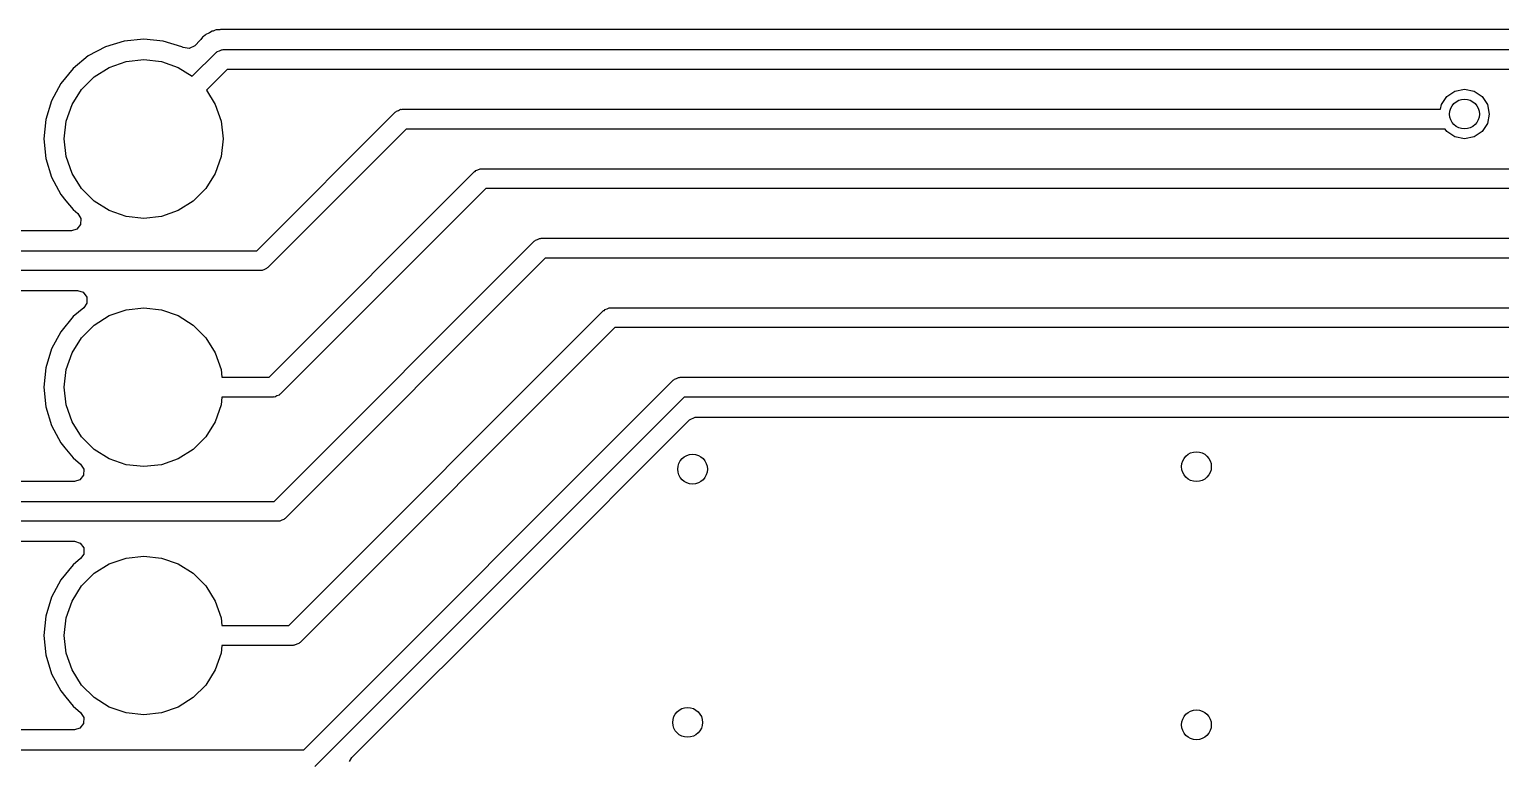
# Model space of a CAD drawing. Extents: x 100.3 to 185, y -144.7 to -85.3.
# Drawn here: x 108.95 to 123.76, y -113.74 to -106.4 of the extents above; entities that cross this region are included whole.
import ezdxf

# ---------------------------------------------------------------- set-up
doc = ezdxf.new("R2010")
doc.units = 0
doc.layers.add('BLACK', color=7, linetype='CONTINUOUS')

msp = doc.modelspace()

# ---------------------------------------------------------------- linework, layer by layer
at = {"layer": 'BLACK', "linetype": 'CONTINUOUS'}
for p, q in [((109.899, -106.514), (109.711, -106.571)), ((110.096, -106.495), (109.899, -106.514)), ((109.899, -106.514), (109.899, -106.514)), ((110.292, -106.514), (110.096, -106.495)), ((110.096, -106.495), (110.096, -106.495)), ((110.48, -106.571), (110.292, -106.514)), ((110.292, -106.514), (110.292, -106.514)), ((110.292, -106.514), (110.292, -106.514)), ((110.666, -106.505), (110.61, -106.561)), ((110.67, -106.5), (110.666, -106.505)), ((110.69, -106.474), (110.67, -106.5)), ((110.698, -106.469), (110.69, -106.474)), ((110.69, -106.474), (110.69, -106.474)), ((110.716, -106.455), (110.698, -106.469)), ((110.723, -106.448), (110.716, -106.455)), ((110.752, -106.435), (110.723, -106.448)), ((110.758, -106.432), (110.752, -106.435)), ((110.785, -106.415), (110.758, -106.432)), ((110.795, -106.413), (110.785, -106.415)), ((110.785, -106.415), (110.785, -106.415)), ((110.817, -106.406), (110.795, -106.413)), ((110.826, -106.402), (110.817, -106.406)), ((110.857, -106.401), (110.826, -106.402)), ((110.864, -106.4), (110.857, -106.401)), ((110.868, -106.399), (110.864, -106.4)), ((110.887, -106.399), (110.868, -106.399)), ((110.89, -106.399), (110.887, -106.399)), ((110.897, -106.399), (110.89, -106.399)), ((110.938, -106.397), (110.897, -106.399)), ((110.947, -106.398), (110.938, -106.397)), ((110.961, -106.399), (110.947, -106.397)), ((110.947, -106.397), (110.947, -106.398)), ((129.626, -106.399), (110.961, -106.399)), ((109.537, -106.664), (109.385, -106.789)), ((109.711, -106.571), (109.537, -106.664)), ((109.537, -106.664), (109.537, -106.664)), ((109.711, -106.571), (109.711, -106.571)), ((110.493, -106.578), (110.48, -106.571)), ((110.495, -106.579), (110.493, -106.578)), ((110.555, -106.588), (110.495, -106.579)), ((110.61, -106.561), (110.555, -106.588)), ((110.585, -106.869), (110.825, -106.629)), ((110.825, -106.629), (110.832, -106.626)), ((110.832, -106.626), (110.837, -106.619)), ((110.837, -106.619), (110.859, -106.612)), ((110.859, -106.612), (110.88, -106.601)), ((110.88, -106.601), (110.888, -106.602)), ((110.888, -106.602), (110.896, -106.6)), ((110.896, -106.6), (129.81, -106.6)), ((109.385, -106.789), (109.26, -106.941)), ((109.385, -106.789), (109.385, -106.789)), ((109.597, -106.874), (109.748, -106.779)), ((109.748, -106.779), (109.918, -106.72)), ((109.918, -106.72), (110.096, -106.7)), ((110.096, -106.7), (110.274, -106.72)), ((110.274, -106.72), (110.443, -106.779)), ((110.443, -106.779), (110.585, -106.869)), ((110.937, -106.8), (110.727, -107.01)), ((129.855, -106.8), (110.937, -106.8)), ((109.26, -106.941), (109.167, -107.115)), ((109.26, -106.941), (109.26, -106.941)), ((109.47, -107.001), (109.597, -106.874)), ((109.167, -107.115), (109.109, -107.304)), ((109.167, -107.115), (109.167, -107.115)), ((109.375, -107.153), (109.47, -107.001)), ((110.727, -107.01), (110.816, -107.153)), ((123.169, -107.154), (123.223, -107.073)), ((123.223, -107.073), (123.304, -107.019)), ((123.304, -107.019), (123.4, -106.999)), ((123.4, -106.999), (123.496, -107.019)), ((123.496, -107.019), (123.577, -107.073)), ((123.577, -107.073), (123.631, -107.154)), ((109.316, -107.322), (109.375, -107.153)), ((110.816, -107.153), (110.876, -107.322)), ((111.234, -108.625), (112.629, -107.229)), ((112.629, -107.229), (112.636, -107.226)), ((112.636, -107.226), (112.641, -107.219)), ((112.641, -107.219), (112.663, -107.212)), ((112.663, -107.212), (112.684, -107.201)), ((112.684, -107.201), (112.692, -107.202)), ((112.692, -107.202), (112.7, -107.2)), ((112.7, -107.2), (123.16, -107.2)), ((123.16, -107.2), (123.169, -107.154)), ((123.631, -107.154), (123.65, -107.249)), ((123.65, -107.249), (123.631, -107.345)), ((109.109, -107.304), (109.09, -107.5)), ((109.109, -107.304), (109.109, -107.304)), ((109.295, -107.5), (109.316, -107.322)), ((110.876, -107.322), (110.896, -107.5)), ((112.741, -107.4), (111.346, -108.796)), ((123.206, -107.4), (112.741, -107.4)), ((123.223, -107.426), (123.206, -107.4)), ((123.304, -107.48), (123.223, -107.426)), ((123.577, -107.426), (123.496, -107.48)), ((123.631, -107.345), (123.577, -107.426)), ((109.09, -107.5), (109.09, -107.5)), ((109.09, -107.5), (109.109, -107.696)), ((109.316, -107.678), (109.295, -107.5)), ((110.896, -107.5), (110.876, -107.678)), ((123.4, -107.499), (123.304, -107.48)), ((123.496, -107.48), (123.4, -107.499)), ((109.109, -107.696), (109.109, -107.696)), ((109.109, -107.696), (109.167, -107.885)), ((109.375, -107.847), (109.316, -107.678)), ((110.876, -107.678), (110.816, -107.847)), ((109.47, -107.999), (109.375, -107.847)), ((110.816, -107.847), (110.721, -107.999)), ((111.359, -109.9), (113.429, -107.829)), ((113.429, -107.829), (113.436, -107.826)), ((113.436, -107.826), (113.441, -107.819)), ((113.441, -107.819), (113.463, -107.812)), ((113.463, -107.812), (113.484, -107.801)), ((113.484, -107.801), (113.492, -107.802)), ((113.492, -107.802), (113.5, -107.8)), ((113.5, -107.8), (129.701, -107.8)), ((109.167, -107.885), (109.167, -107.885)), ((109.167, -107.885), (109.26, -108.059)), ((109.597, -108.126), (109.47, -107.999)), ((110.721, -107.999), (110.594, -108.126)), ((113.541, -108), (111.471, -110.071)), ((129.808, -108), (113.541, -108)), ((109.26, -108.059), (109.26, -108.059)), ((109.26, -108.059), (109.26, -108.059)), ((109.26, -108.059), (109.312, -108.122)), ((109.312, -108.122), (109.385, -108.211)), ((109.748, -108.221), (109.597, -108.126)), ((110.594, -108.126), (110.443, -108.221)), ((109.385, -108.211), (109.385, -108.211)), ((109.385, -108.211), (109.431, -108.249)), ((109.431, -108.249), (109.464, -108.301)), ((109.464, -108.301), (109.46, -108.362)), ((109.918, -108.28), (109.748, -108.221)), ((110.096, -108.3), (109.918, -108.28)), ((110.274, -108.28), (110.096, -108.3)), ((110.443, -108.221), (110.274, -108.28)), ((109.368, -108.424), (108.436, -108.424)), ((109.421, -108.409), (109.368, -108.424)), ((109.46, -108.362), (109.421, -108.409)), ((111.409, -111.15), (114.029, -108.529)), ((114.029, -108.529), (114.036, -108.526)), ((114.036, -108.526), (114.041, -108.519)), ((114.041, -108.519), (114.063, -108.512)), ((114.063, -108.512), (114.084, -108.501)), ((114.084, -108.501), (114.092, -108.502)), ((114.092, -108.502), (114.1, -108.5)), ((114.1, -108.5), (136.572, -108.5)), ((108.371, -108.625), (111.234, -108.625)), ((114.141, -108.7), (111.521, -111.321)), ((136.572, -108.7), (114.141, -108.7)), ((111.275, -108.825), (108.412, -108.825)), ((111.283, -108.823), (111.275, -108.825)), ((111.291, -108.824), (111.283, -108.823)), ((111.312, -108.813), (111.291, -108.824)), ((111.334, -108.806), (111.312, -108.813)), ((111.339, -108.799), (111.334, -108.806)), ((111.346, -108.796), (111.339, -108.799)), ((108.536, -109.025), (109.429, -109.025)), ((109.429, -109.025), (109.487, -109.044)), ((109.487, -109.044), (109.523, -109.094)), ((109.492, -109.201), (109.385, -109.289)), ((109.523, -109.155), (109.492, -109.201)), ((109.523, -109.094), (109.523, -109.155)), ((109.918, -109.22), (110.096, -109.2)), ((110.096, -109.2), (110.274, -109.22)), ((114.741, -109.219), (114.763, -109.212)), ((114.763, -109.212), (114.784, -109.201)), ((114.784, -109.201), (114.792, -109.202)), ((114.792, -109.202), (114.8, -109.2)), ((114.8, -109.2), (135.972, -109.2)), ((109.385, -109.289), (109.26, -109.441)), ((109.385, -109.289), (109.385, -109.289)), ((109.597, -109.374), (109.748, -109.279)), ((109.748, -109.279), (109.918, -109.22)), ((110.274, -109.22), (110.443, -109.279)), ((110.443, -109.279), (110.594, -109.374)), ((111.559, -112.4), (114.729, -109.229)), ((114.729, -109.229), (114.736, -109.226)), ((114.736, -109.226), (114.741, -109.219)), ((109.26, -109.441), (109.167, -109.615)), ((109.26, -109.441), (109.26, -109.441)), ((109.375, -109.653), (109.47, -109.501)), ((109.47, -109.501), (109.597, -109.374)), ((110.594, -109.374), (110.721, -109.501)), ((110.721, -109.501), (110.816, -109.653)), ((114.841, -109.4), (111.671, -112.571)), ((135.972, -109.4), (114.841, -109.4)), ((109.167, -109.615), (109.109, -109.804)), ((109.167, -109.615), (109.167, -109.615)), ((109.316, -109.822), (109.375, -109.653)), ((110.816, -109.653), (110.876, -109.822)), ((109.109, -109.804), (109.09, -110)), ((109.109, -109.804), (109.109, -109.804)), ((109.295, -110), (109.316, -109.822)), ((110.876, -109.822), (110.884, -109.9)), ((110.884, -109.9), (111.359, -109.9)), ((111.709, -113.65), (115.429, -109.929)), ((115.429, -109.929), (115.436, -109.926)), ((115.436, -109.926), (115.441, -109.919)), ((115.441, -109.919), (115.463, -109.912)), ((115.463, -109.912), (115.484, -109.901)), ((115.484, -109.901), (115.492, -109.902)), ((115.492, -109.902), (115.5, -109.9)), ((115.5, -109.9), (140.11, -109.9)), ((109.09, -110), (109.09, -110)), ((109.09, -110), (109.109, -110.196)), ((109.316, -110.178), (109.295, -110)), ((110.884, -110.1), (110.876, -110.178)), ((111.4, -110.1), (110.884, -110.1)), ((111.408, -110.098), (111.4, -110.1)), ((111.416, -110.099), (111.408, -110.098)), ((111.437, -110.088), (111.416, -110.099)), ((111.459, -110.081), (111.437, -110.088)), ((111.464, -110.074), (111.459, -110.081)), ((111.471, -110.071), (111.464, -110.074)), ((115.541, -110.1), (111.821, -113.821)), ((140.069, -110.1), (115.541, -110.1)), ((109.109, -110.196), (109.109, -110.196)), ((109.109, -110.196), (109.167, -110.385)), ((109.375, -110.347), (109.316, -110.178)), ((110.876, -110.178), (110.816, -110.347)), ((109.167, -110.385), (109.167, -110.385)), ((109.167, -110.385), (109.26, -110.559)), ((109.47, -110.499), (109.375, -110.347)), ((110.816, -110.347), (110.721, -110.499)), ((113.985, -111.94), (115.595, -110.329)), ((115.595, -110.329), (115.65, -110.302)), ((115.65, -110.302), (115.665, -110.3)), ((115.665, -110.3), (139.945, -110.3)), ((109.597, -110.626), (109.47, -110.499)), ((110.721, -110.499), (110.594, -110.626)), ((109.26, -110.559), (109.26, -110.559)), ((109.26, -110.559), (109.26, -110.559)), ((109.26, -110.559), (109.303, -110.611)), ((109.303, -110.611), (109.385, -110.711)), ((109.748, -110.721), (109.597, -110.626)), ((110.594, -110.626), (110.443, -110.721)), ((109.385, -110.711), (109.385, -110.711)), ((109.385, -110.711), (109.461, -110.774)), ((109.461, -110.774), (109.494, -110.826)), ((109.494, -110.826), (109.491, -110.887)), ((109.918, -110.78), (109.748, -110.721)), ((110.096, -110.8), (109.918, -110.78)), ((110.274, -110.78), (110.096, -110.8)), ((110.443, -110.721), (110.274, -110.78)), ((109.399, -110.95), (108.411, -110.95)), ((109.452, -110.934), (109.399, -110.95)), ((109.491, -110.887), (109.452, -110.934)), ((108.346, -111.15), (111.409, -111.15)), ((111.45, -111.35), (108.387, -111.35)), ((111.458, -111.348), (111.45, -111.35)), ((111.466, -111.349), (111.458, -111.348)), ((111.487, -111.338), (111.466, -111.349)), ((111.509, -111.331), (111.487, -111.338)), ((111.514, -111.324), (111.509, -111.331)), ((111.521, -111.321), (111.514, -111.324)), ((108.511, -111.55), (109.399, -111.55)), ((109.399, -111.55), (109.457, -111.569)), ((109.457, -111.569), (109.493, -111.619)), ((109.461, -111.726), (109.385, -111.789)), ((109.493, -111.68), (109.461, -111.726)), ((109.493, -111.619), (109.493, -111.68)), ((109.748, -111.779), (109.918, -111.72)), ((109.918, -111.72), (110.096, -111.7)), ((110.096, -111.7), (110.274, -111.72)), ((110.274, -111.72), (110.443, -111.779)), ((109.385, -111.789), (109.26, -111.941)), ((109.385, -111.789), (109.385, -111.789)), ((109.47, -112.001), (109.597, -111.874)), ((109.597, -111.874), (109.748, -111.779)), ((110.443, -111.779), (110.594, -111.874)), ((110.594, -111.874), (110.721, -112.001)), ((109.26, -111.941), (109.167, -112.115)), ((109.26, -111.941), (109.26, -111.941)), ((109.375, -112.153), (109.47, -112.001)), ((110.721, -112.001), (110.816, -112.153)), ((112.194, -113.73), (113.985, -111.94)), ((109.167, -112.115), (109.109, -112.304)), ((109.167, -112.115), (109.167, -112.115)), ((109.316, -112.322), (109.375, -112.153)), ((110.816, -112.153), (110.876, -112.322)), ((109.109, -112.304), (109.09, -112.5)), ((109.109, -112.304), (109.109, -112.304)), ((109.295, -112.5), (109.316, -112.322)), ((110.876, -112.322), (110.884, -112.4)), ((110.884, -112.4), (111.559, -112.4)), ((109.09, -112.5), (109.09, -112.5)), ((109.09, -112.5), (109.109, -112.696)), ((109.316, -112.678), (109.295, -112.5)), ((110.884, -112.6), (110.876, -112.678)), ((111.6, -112.6), (110.884, -112.6)), ((111.608, -112.598), (111.6, -112.6)), ((111.616, -112.599), (111.608, -112.598)), ((111.637, -112.588), (111.616, -112.599)), ((111.659, -112.581), (111.637, -112.588)), ((111.664, -112.574), (111.659, -112.581)), ((111.671, -112.571), (111.664, -112.574)), ((109.109, -112.696), (109.109, -112.696)), ((109.109, -112.696), (109.167, -112.885)), ((109.375, -112.847), (109.316, -112.678)), ((110.876, -112.678), (110.816, -112.847)), ((109.167, -112.885), (109.167, -112.885)), ((109.167, -112.885), (109.26, -113.059)), ((109.47, -112.999), (109.375, -112.847)), ((110.816, -112.847), (110.721, -112.999)), ((109.26, -113.059), (109.26, -113.059)), ((109.26, -113.059), (109.26, -113.059)), ((109.26, -113.059), (109.312, -113.122)), ((109.597, -113.126), (109.47, -112.999)), ((110.721, -112.999), (110.594, -113.126)), ((109.312, -113.122), (109.385, -113.211)), ((109.385, -113.211), (109.385, -113.211)), ((109.385, -113.211), (109.461, -113.274)), ((109.748, -113.221), (109.597, -113.126)), ((110.594, -113.126), (110.443, -113.221)), ((109.461, -113.274), (109.494, -113.326)), ((109.494, -113.326), (109.491, -113.387)), ((109.918, -113.28), (109.748, -113.221)), ((110.096, -113.3), (109.918, -113.28)), ((110.274, -113.28), (110.096, -113.3)), ((110.443, -113.221), (110.274, -113.28)), ((109.399, -113.45), (108.39, -113.45)), ((109.452, -113.434), (109.399, -113.45)), ((109.491, -113.387), (109.452, -113.434)), ((108.325, -113.65), (111.709, -113.65)), ((112.17, -113.77), (112.194, -113.73))]:
    msp.add_line(p, q, dxfattribs=at)
at = {"layer": 'BLACK'}
for centre in [(123.4, -107.249), (115.625, -110.825), (120.7, -110.8), (115.575, -113.375), (120.7, -113.4)]:
    msp.add_circle(centre, 0.15, dxfattribs=at)

doc.saveas('drawing.dxf')
